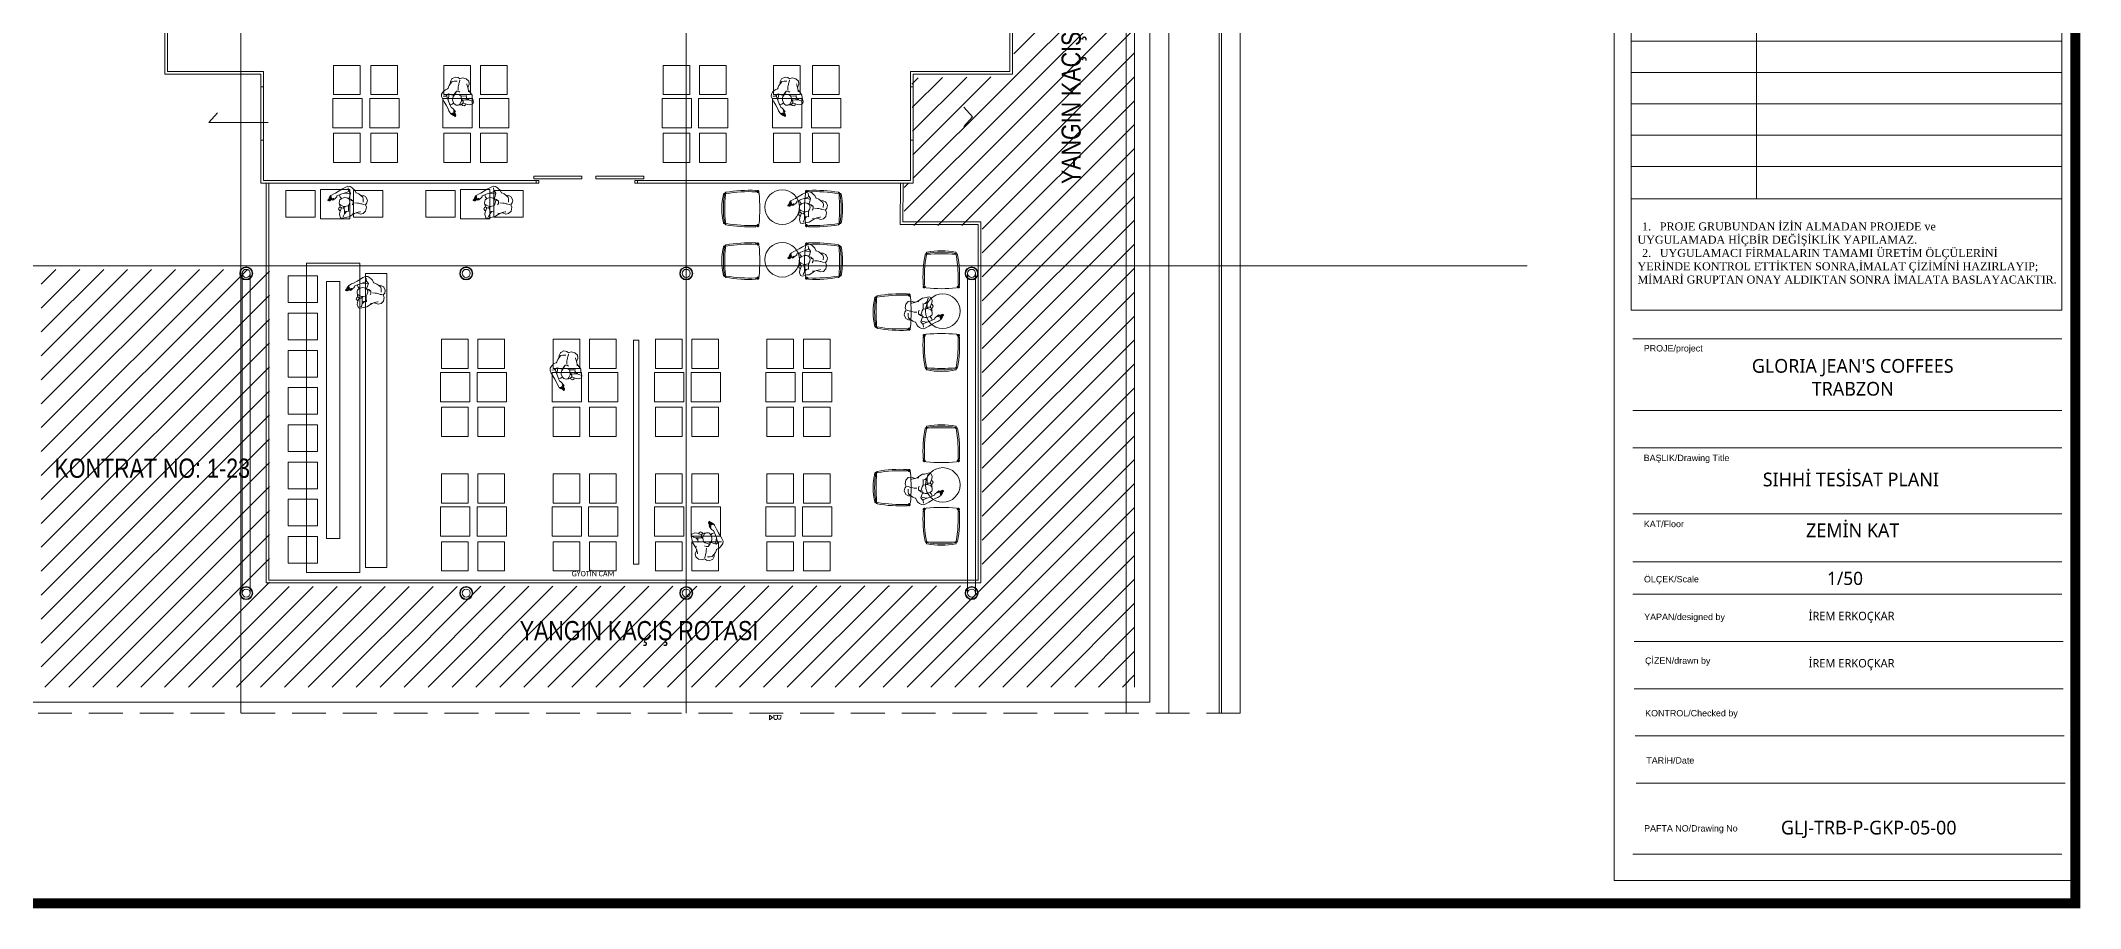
# Model space of a CAD drawing. Header units: millimetres. Extents: x -24 to 530668, y -246875 to -2983.
# Drawn here: x 259409 to 263233, y -120805 to -119177 of the extents above; entities that cross this region are included whole.
import ezdxf
from ezdxf.enums import TextEntityAlignment as Align

# ---------------------------------------------------------------- set-up
doc = ezdxf.new("R2010")
doc.units = ezdxf.units.MM
doc.linetypes.add('DASHED2', pattern=[9.525, 6.35, -3.175])
doc.linetypes.add('HIDDEN', pattern=[0.375, 0.25, -0.125])
doc.layers.get('0').update_dxf_attribs({"lineweight": 20})
for name, color, linetype, lineweight in [('aydınlatma yazı', 1, 'Continuous', 20), ('CAM', 141, 'Continuous', 0), ('t_antet', 24, 'Continuous', 20), ('t_cam', 132, 'Continuous', 20), ('t_tarama', 253, 'Continuous', 5), ('t_yazı', 23, 'Continuous', 25), ('ölçü', 251, 'Continuous', 5)]:
    doc.layers.add(name, color=color, linetype=linetype, lineweight=lineweight)
doc.styles.add('ARIALT', font='arial.ttf', dxfattribs={"height": 10})
doc.styles.get("Standard").update_dxf_attribs({"font": 'times.ttf', "height": 12})
doc.styles.add('text2', font='calibri.ttf', dxfattribs={"width": 0.8})
doc.styles.add('txt_tur_1', font='arial.ttf', dxfattribs={"height": 1.5})
doc.styles.add('Ölçü50', font='calibri.ttf', dxfattribs={"width": 0.7})

# ---------------------------------------------------------------- blocks, each defined once
blk = doc.blocks.new('dada')
for p, q in [((219967.8, -31810.1), (219965.6, -31815.3)), ((219973.4, -31806.9), (219967.8, -31810.1)), ((219980.5, -31807), (219973.4, -31806.9)), ((219984.7, -31810), (219980.5, -31807)), ((219984.3, -31815.6), (219984.6, -31812.1)), ((219988.6, -31808.2), (219984.7, -31810)), ((219993.9, -31808.4), (219988.6, -31808.2)), ((219998.9, -31812.3), (219993.9, -31808.4)), ((219999.7, -31813.2), (219998.9, -31812.3)), ((219954.2, -31838.4), (219950.3, -31846.2)), ((219950.3, -31846.2), (219950.4, -31849.8)), ((219950.4, -31849.8), (219955.8, -31853.3)), ((219954.9, -31845.1), (219953.1, -31845.6)), ((219955.5, -31834.6), (219954.2, -31838.4)), ((219959.4, -31844.5), (219954.9, -31845.1)), ((219961.5, -31828.8), (219955.5, -31834.6)), ((219964.3, -31841.6), (219959.4, -31844.5)), ((219962.8, -31845.2), (219959.4, -31844.5)), ((219964.1, -31826.5), (219961.5, -31828.8)), ((219970.6, -31847.5), (219962.8, -31845.2)), ((219963.6, -31829.8), (219964.1, -31826.5)), ((219964.1, -31826.5), (219966.7, -31822.6)), ((219964.2, -31845.6), (219964.3, -31841.6)), ((219965.9, -31838.1), (219964.3, -31841.6)), ((219965.9, -31838.1), (219965, -31837.7)), ((219965.6, -31815.3), (219966.3, -31821)), ((219970.3, -31839.5), (219965.9, -31838.1)), ((219966.3, -31821), (219966.1, -31823.5)), ((219966.7, -31822.6), (219967.9, -31820.3)), ((219967.9, -31820.3), (219969.4, -31817.1)), ((219969.1, -31849.2), (219968.6, -31852.2)), ((219970.6, -31848), (219969.1, -31849.2)), ((219969.4, -31817.1), (219969.8, -31816.1)), ((219975.3, -31840.4), (219970.3, -31839.5)), ((219971, -31847.2), (219970.6, -31848)), ((219972.2, -31846.3), (219971, -31847.2)), ((219972.2, -31846.3), (219972.9, -31846.5)), ((219972.6, -31847.5), (219972.2, -31849)), ((219972.2, -31849), (219973.4, -31855)), ((219975.1, -31840.7), (219972.6, -31847.5)), ((219978.8, -31839.4), (219975.1, -31840.7)), ((219983.2, -31839.4), (219978.8, -31839.4)), ((219982, -31833.1), (219978.9, -31834)), ((219985.9, -31833.9), (219982, -31833.1)), ((219987.6, -31841.5), (219983.2, -31839.4)), ((219983.4, -31830.6), (219984.4, -31825.3)), ((219984.6, -31817.3), (219984.3, -31815.6)), ((219984.4, -31825.3), (219984.7, -31822.8)), ((219984.6, -31818.7), (219984.6, -31817.3)), ((219984.6, -31820.5), (219984.6, -31818.7)), ((219984.7, -31822.8), (219984.6, -31820.5)), ((219988.1, -31839.2), (219985.7, -31836.9)), ((219988, -31838.6), (219985.9, -31833.9)), ((219989.4, -31844.9), (219987.6, -31841.5)), ((219988.1, -31839.2), (219988, -31838.6)), ((219988.5, -31841.6), (219988.1, -31839.2)), ((219989.1, -31844.1), (219988.5, -31841.6)), ((219993.5, -31842.3), (219988.6, -31843)), ((219994, -31816.3), (219988.8, -31815.1)), ((219988.9, -31851.8), (219989.4, -31847.8)), ((219989.4, -31845.9), (219989.1, -31844.1)), ((219989.4, -31847.8), (219989.4, -31844.9)), ((219999.3, -31842.1), (219993.5, -31842.3)), ((219997.6, -31817.9), (219994, -31816.3)), ((219997, -31853.7), (219997.9, -31845.6)), ((219997, -31853.7), (220000, -31849)), ((219999.7, -31822.2), (219997.6, -31817.9)), ((219997.9, -31845.6), (219997.6, -31842.2)), ((219999.3, -31842.1), (220002.3, -31845.7)), ((220000.9, -31818.5), (219999.7, -31813.2)), ((220001.6, -31826.6), (219999.7, -31822.2)), ((220000, -31849), (220002.3, -31845.7)), ((220000.2, -31823.1), (220000.9, -31818.5)), ((220002.8, -31833), (220001.6, -31826.6)), ((220002.9, -31833.1), (220001.9, -31831.9)), ((220002.3, -31845.7), (220003.5, -31847.3)), ((220006.7, -31835.8), (220002.9, -31833.1)), ((220003.5, -31847.3), (220008, -31848.7)), ((220008.3, -31838.4), (220006.7, -31835.8)), ((220007.4, -31854.5), (220010.8, -31850.1)), ((220010.1, -31841.6), (220008.3, -31838.4)), ((220011.5, -31845.8), (220010.1, -31841.6)), ((220010.8, -31850.1), (220011.5, -31845.8)), ((220010.8, -31850.1), (220010.8, -31850.1)), ((219955.8, -31853.3), (219959.9, -31853.5)), ((219959.9, -31853.5), (219963.5, -31853.2)), ((219963.2, -31854.8), (219963.4, -31853.2)), ((219965.6, -31857.5), (219963.2, -31854.8)), ((219963.5, -31853.2), (219967.3, -31852.8)), ((219968.5, -31857.1), (219965.6, -31857.5)), ((219967.3, -31852.8), (219968.8, -31852.9)), ((219970.3, -31855.5), (219968.5, -31857.1)), ((219968.6, -31852.2), (219970.2, -31855.4)), ((219968.6, -31852.2), (219968.6, -31852.2)), ((219970.2, -31855.4), (219972, -31856.6)), ((219972, -31856.6), (219973.4, -31857.2)), ((219973.4, -31855), (219974.9, -31857.4)), ((219973.4, -31857.2), (219974.3, -31857.1)), ((219974.3, -31857.1), (219974, -31855.9)), ((219974.9, -31857.4), (219976.6, -31858.5)), ((219976.3, -31878.1), (219976.7, -31876.9)), ((219976.4, -31878.4), (219976.3, -31878.1)), ((219976.8, -31878.5), (219976.4, -31878.4)), ((219976.5, -31879.8), (219978.1, -31877.9)), ((219976.6, -31880.4), (219976.5, -31879.8)), ((219976.6, -31858.5), (219980.3, -31859.2)), ((219976.9, -31880.6), (219976.6, -31880.4)), ((219976.7, -31876.9), (219977.5, -31876.1)), ((219977.9, -31877.8), (219976.8, -31878.5)), ((219979.2, -31879.3), (219976.9, -31880.6)), ((219977.5, -31876.1), (219978.5, -31875)), ((219978.7, -31877), (219977.9, -31877.8)), ((219978.1, -31877.9), (219979, -31877.2)), ((219978.5, -31875), (219979.2, -31874.4)), ((219980.1, -31875.8), (219978.7, -31877)), ((219980.1, -31870.4), (219978.8, -31871.8)), ((219978.8, -31871.8), (219978.9, -31872.1)), ((219978.9, -31872.1), (219979.2, -31872.2)), ((219979, -31877.2), (219980.3, -31876.2)), ((219979.2, -31872.2), (219981.2, -31871.8)), ((219979.2, -31874.4), (219980.3, -31873.4)), ((219981, -31877.7), (219979.2, -31879.3)), ((219981.2, -31878.6), (219979.2, -31879.3)), ((219979.4, -31879.5), (219979.2, -31879.3)), ((219981, -31879.2), (219979.4, -31879.5)), ((219981, -31869.8), (219980.1, -31870.4)), ((219982.1, -31874.4), (219980.1, -31875.8)), ((219980.3, -31859.2), (219982.4, -31858.8)), ((219980.3, -31873.4), (219981.5, -31872.2)), ((219980.3, -31876.2), (219981.3, -31875.3)), ((219983.2, -31868.1), (219981, -31869.8)), ((219982.2, -31876.8), (219981, -31877.7)), ((219984.3, -31878.3), (219981, -31879.2)), ((219981.2, -31871.8), (219982.2, -31871.3)), ((219983.5, -31877.4), (219981.2, -31878.6)), ((219981.3, -31875.3), (219982.2, -31874.6)), ((219981.5, -31872.2), (219982.2, -31871.3)), ((219982.2, -31874.6), (219982.1, -31874.4)), ((219982.2, -31871.3), (219982.7, -31870.2)), ((219982.2, -31874.6), (219983.9, -31875.9)), ((219982.2, -31876.8), (219983.9, -31875.9)), ((219982.4, -31858.8), (219985.1, -31857.1)), ((219984.9, -31866.8), (219983.2, -31868.1)), ((219985.2, -31876.8), (219983.5, -31877.4)), ((219983.9, -31875.9), (219986.7, -31877.1)), ((219986.7, -31877.1), (219984.3, -31878.3)), ((219986.8, -31865.9), (219984.9, -31866.8)), ((219985.1, -31857.1), (219988.9, -31851.8)), ((219986, -31876.8), (219985.2, -31876.8)), ((219985.8, -31856.2), (219987.9, -31859.4)), ((219987.9, -31875.9), (219986.7, -31877.1)), ((219988.6, -31865.9), (219986.8, -31865.9)), ((219987.9, -31859.4), (219991.6, -31861.6)), ((219991.2, -31872.7), (219987.9, -31875.9)), ((219988.6, -31865.9), (219991.6, -31861.6)), ((219993.3, -31869.5), (219991.2, -31872.7)), ((219991.6, -31861.6), (219993.2, -31859.7)), ((219993.2, -31859.7), (219997, -31853.7)), ((219993.3, -31869.5), (219998.7, -31863.7)), ((219998.7, -31863.7), (220003.7, -31858.5)), ((220003.7, -31858.5), (220007.4, -31854.5))]:
    blk.add_line(p, q)
blk = doc.blocks.new('grerg')
at = {"linetype": 'Continuous'}
for p, q in [((572358, 241404.8), (572355.5, 241405.4)), ((572414.1, 241404.8), (572416.5, 241405.4)), ((572354.5, 241349.3), (572352, 241349.1)), ((572417.5, 241349.3), (572420, 241349.1))]:
    blk.add_line(p, q, dxfattribs=at)
at = {"ltscale": 55}
for points in [[(572355.3, 241344), (572354.7, 241343.4, -0.414214), (572353.2, 241343.5), (572352.2, 241344.6, -0.414214), (572352.2, 241346), (572352.9, 241346.6)], [(572416.8, 241344), (572417.4, 241343.4, 0.414214), (572418.8, 241343.5), (572419.8, 241344.6, 0.414214), (572419.8, 241346), (572419.2, 241346.6)]]:
    blk.add_lwpolyline(points, format="xyb", dxfattribs=at)
at = {"linetype": 'HIDDEN', "ltscale": 10}
for points in [[(572352.9, 241346.6), (572353.3, 241347, -0.414214), (572354.8, 241347), (572355.8, 241345.9, -0.414214), (572355.7, 241344.5), (572355.3, 241344)], [(572419.2, 241346.6), (572418.7, 241347, 0.414214), (572417.3, 241347), (572416.3, 241345.9, 0.414214), (572416.3, 241344.5), (572416.8, 241344)]]:
    blk.add_lwpolyline(points, format="xyb", dxfattribs=at)
at = {"linetype": 'Continuous'}
for centre, radius, start, end in [((572606.9, 241361.5), 255.2, 170.0911, 182.7802), ((572607.2, 241361.5), 252.9, 170.1326, 182.7686), ((572359.4, 241403.8), 4.18, 110.9054, 157.091), ((572386, 241238.2), 171.8, 80.5769, 99.4231), ((572363.1, 241407.6), 5.17, 163.1821, 179.3659), ((572340, 241408.9), 17.9, 354.6951, 355.9245), ((572358.8, 241407.3), 0.962, 180.4441, 219.2565), ((572359.5, 241408.3), 1.64, 107.4363, 149.6662), ((572359.5, 241408.3), 1.64, 107.4363, 149.6662), ((572358.8, 241407.2), 0.94, 214.988, 253.9401), ((572359.4, 241413.1), 6.85, 263.4445, 275.1592), ((572386, 241282.9), 129.8, 77.9977, 102.0023), ((572386, 241018.8), 388.3, 86.1547, 93.8453), ((572412.7, 241413.1), 6.85, 264.8408, 276.5555), ((572412.5, 241408.3), 1.64, 30.3338, 72.5637), ((572413.2, 241407.2), 0.94, 286.0599, 325.012), ((572409, 241407.6), 5.17, 0.6341, 16.8179), ((572413.2, 241407.3), 0.962, 320.7435, 359.5559), ((572164.9, 241361.5), 252.9, 357.2314, 9.8674), ((572412.7, 241403.8), 4.18, 22.909, 69.0946), ((572432, 241408.9), 17.9, 184.0755, 185.3049), ((572165.2, 241361.5), 255.2, 357.2198, 9.9089), ((572359.1, 241350.1), 7.17, 187.8853, 259.2176), ((572386, 241628), 286.4, 264.3408, 275.6592), ((572412.9, 241350.1), 7.17, 280.7824, 352.1147), ((572412.9, 241350.1), 7.17, 280.7824, 352.1147)]:
    blk.add_arc(centre, radius, start, end, dxfattribs=at)
blk = doc.blocks.new('NEW')
at = {"layer": 't_tarama'}
h = blk.add_hatch(dxfattribs=at)
h.set_pattern_fill('ANSI31', color=256, scale=10)
h.set_pattern_definition([(45, (243526.026, -129410.637), (-22.45064, 22.45064), [])])
h.paths.add_polyline_path([(270636.4, -116078.1), (271064.7, -116078.1), (271064.7, -116673.4), (272401.1, -116671.6), (272401.1, -115996), (272254.7, -115995.7), (272254.7, -115916.1), (272271.3, -115916.1), (272268.9, -115718.6), (272460.3, -115716.1), (272457.9, -115154.4), (272812.5, -115154.8), (272812.5, -115354.6), (272686.8, -115354.6), (272686.8, -116228.1), (272686.8, -116861.9), (270636.4, -116861.9)])
h = blk.add_hatch(dxfattribs=at)
h.set_pattern_fill('ANSI31', color=256, scale=10)
h.set_pattern_definition([(45, (243526.026, -129410.637), (-22.45064, 22.45064), [])])
h.paths.add_polyline_path([(270636.4, -116078.1), (271064.7, -116078.1), (271064.7, -116673.4), (272401.1, -116671.6), (272401.1, -115996), (272254.7, -115995.7), (272254.7, -115916.1), (272271.3, -115916.1), (272268.9, -115718.6), (272460.3, -115716.1), (272457.9, -115154.4), (272812.5, -115154.8), (272812.5, -115354.6), (272686.8, -115354.6), (272686.8, -116228.1), (272686.8, -116861.9), (270636.4, -116861.9)])
for p, q in [((271011, -116910.6, -17966.2), (271011, -113648.4, -17966.2)), ((271846, -116910.6, -17966.2), (271846, -113648.4, -17966.2)), ((272671, -116910.6, -17966.2), (272671, -113648.4, -17966.2)), ((272751, -116910.6, -17966.2), (272751, -113648.4, -17966.2)), ((270868.5, -115711.7), (270868.5, -115155.7, 0)), ((270873.5, -115706.7), (270873.5, -115155.7, 0)), ((272686.8, -116861.9, -17966.2), (272686.8, -115354.6, 0.6)), ((272845.5, -115442.2, -17966.2), (272845.5, -116910.6, -17966.2)), ((272849.5, -115445.2, -17966.2), (272849.5, -116910.6, -17966.2)), ((272884.3, -116910.6, -17966.3), (272884.3, -115467.9, -17967.5)), ((271048.2, -115711.7), (270868.5, -115711.7)), ((270873.5, -115706.7), (271053.2, -115706.7)), ((272383, -115791.9), (272366.5, -115773.8)), ((270950.7, -115802.5), (270967.2, -115784.4)), ((271062.2, -115802.5), (270950.7, -115802.5)), ((272383, -115791.9), (272366.5, -115810.1)), ((271564.7, -115911.1, 0), (271053.2, -115911.1, 0)), ((271058.2, -116666.5, 0), (271058.2, -115916.1, 0)), ((271063.2, -116661.5, 0), (271063.2, -115916.1, 0)), ((272266.3, -115911.1, 0), (271754.7, -115911.1, 0)), ((272247.6, -115916.1, 0), (272247.4, -115993.8, 0)), ((272247.6, -115916.1, 0), (272247.6, -115916.6)), ((272252.6, -115916.1, 0), (272252.4, -115988.8, 0)), ((272247.4, -115993.8, 0), (272393.2, -115994.1, 0)), ((272252.4, -115988.8, 0), (272398.2, -115989.1, 0)), ((272393.2, -115994.1, 0), (272393.2, -116661.5, 0)), ((272398.2, -115989.1, 0), (272398.2, -116666.5, 0)), ((270154.6, -116071.6, -17966.2), (273422.4, -116071.6, -17966.2)), ((272398.2, -116666.5, 0), (271058.2, -116666.5, 0)), ((272393.2, -116661.5, 0), (271063.2, -116661.5, 0)), ((272715, -116890.1, -17966.8), (270590.1, -116890.1, -17966.8)), ((272007.8, -116919.1), (272002.2, -116914.9)), ((272002.2, -116923.4), (272002.2, -116914.9)), ((272007.8, -116919.1), (272002.2, -116923.4))]:
    blk.add_line(p, q, dxfattribs=at)
at = {"layer": 't_tarama', "linetype": 'DASHED2', "ltscale": 10}
blk.add_line((270154.6, -116910.6, -17966.2), (272884.3, -116910.6, -17966.2), dxfattribs=at)
at = {"layer": 't_tarama'}
for points, elevation in [([(272715, -116890.1), (272715, -114247.5)], -17966.8), ([(272266.3, -115911.1), (272266.3, -115706.7)], 0), ([(272271.3, -115916.1), (272271.3, -115711.7)], 0), ([(271048.2, -115916.1), (271564.7, -115916.1)], 0), ([(271564.7, -115911.1), (271564.7, -115915.1)], 0), ([(272266.3, -115911.1), (271754.7, -115911.1)], 0), ([(271754.7, -115911.1), (271754.7, -115915.1)], 0), ([(271754.7, -115916.1), (272271.3, -115916.1)], 0), ([(272247.6, -115916.1), (272252.6, -115916.1)], 0)]:
    blk.add_lwpolyline(points, dxfattribs=dict(at, elevation=elevation))
for points in [[(272658.6, -115149.7), (272452.8, -115149.7), (272452.8, -115706.7)], [(272658.6, -115154.7), (272457.8, -115154.7), (272457.8, -115711.7)], [(271048.2, -115706.7), (271048.2, -115706.7)], [(271048.2, -115706.7), (271048.2, -115706.7)], [(271048.2, -115711.7), (271048.2, -115916.1)], [(271053.2, -115706.7), (271053.2, -115911.1)], [(272266.3, -115706.7), (272452.8, -115706.7)], [(272271.3, -115711.7), (272457.8, -115711.7)], [(271183.2, -115757.3), (271183.2, -115812.3), (271238.2, -115812.3), (271238.2, -115757.3), (271183.2, -115757.3)], [(271252.7, -115757.3), (271252.7, -115812.3), (271307.7, -115812.3), (271307.7, -115757.3), (271252.7, -115757.3)], [(271389.7, -115757.3), (271389.7, -115812.3), (271444.7, -115812.3), (271444.7, -115757.3), (271389.7, -115757.3)], [(271458.2, -115757.3), (271458.2, -115812.3), (271513.2, -115812.3), (271513.2, -115757.3), (271458.2, -115757.3)], [(271800.9, -115757.3), (271800.9, -115812.3), (271855.9, -115812.3), (271855.9, -115757.3), (271800.9, -115757.3)], [(271869.3, -115757.3), (271869.3, -115812.3), (271924.3, -115812.3), (271924.3, -115757.3), (271869.3, -115757.3)], [(272008, -115757.3), (272008, -115812.3), (272063, -115812.3), (272063, -115757.3), (272008, -115757.3)], [(272081, -115757.3), (272081, -115812.3), (272136, -115812.3), (272136, -115757.3), (272081, -115757.3)], [(271215.5, -115928.5), (271160.5, -115928.5), (271160.5, -115983.5), (271215.5, -115983.5), (271215.5, -115928.5)], [(271478, -115928.5), (271423, -115928.5), (271423, -115983.5), (271478, -115983.5), (271478, -115928.5)], [(271013.5, -116685.6), (271013.5, -116085.6)], [(271028.5, -116685.6), (271028.5, -116085.6)], [(271245, -116085.9), (271245, -116637.4), (271285, -116637.4), (271285, -116085.9), (271245, -116085.9)], [(272373.5, -116085.6), (272373.5, -116685.6)], [(272388.5, -116085.6), (272388.5, -116685.6)], [(271171.7, -116100.7), (271171.7, -116583)], [(271196.7, -116100.7), (271171.7, -116100.7)], [(271196.7, -116100.7), (271196.7, -116583)], [(271747.3, -116211.2), (271747.3, -116631.2), (271757.3, -116631.2), (271757.3, -116211.2), (271747.3, -116211.2)], [(271385.4, -116271.4), (271385.4, -116326.4), (271440.4, -116326.4), (271440.4, -116271.4), (271385.4, -116271.4)], [(271453.8, -116271.4), (271453.8, -116326.4), (271508.8, -116326.4), (271508.8, -116271.4), (271453.8, -116271.4)], [(271594.5, -116271.4), (271594.5, -116326.4), (271649.5, -116326.4), (271649.5, -116271.4), (271594.5, -116271.4)], [(271662.9, -116271.4), (271662.9, -116326.4), (271717.9, -116326.4), (271717.9, -116271.4), (271662.9, -116271.4)], [(271786.6, -116271.4), (271786.6, -116326.4), (271841.6, -116326.4), (271841.6, -116271.4), (271786.6, -116271.4)], [(271855, -116271.4), (271855, -116326.4), (271910, -116326.4), (271910, -116271.4), (271855, -116271.4)], [(271995.4, -116271.4), (271995.4, -116326.4), (272050.4, -116326.4), (272050.4, -116271.4), (271995.4, -116271.4)], [(272063.8, -116271.4), (272063.8, -116326.4), (272118.8, -116326.4), (272118.8, -116271.4), (272063.8, -116271.4)], [(271385.4, -116523.8), (271385.4, -116578.8), (271440.4, -116578.8), (271440.4, -116523.8), (271385.4, -116523.8)], [(271453.8, -116523.8), (271453.8, -116578.8), (271508.8, -116578.8), (271508.8, -116523.8), (271453.8, -116523.8)], [(271594.5, -116523.8), (271594.5, -116578.8), (271649.5, -116578.8), (271649.5, -116523.8), (271594.5, -116523.8)], [(271662.9, -116523.8), (271662.9, -116578.8), (271717.9, -116578.8), (271717.9, -116523.8), (271662.9, -116523.8)], [(271786.6, -116523.8), (271786.6, -116578.8), (271841.6, -116578.8), (271841.6, -116523.8), (271786.6, -116523.8)], [(271855, -116523.8), (271855, -116578.8), (271910, -116578.8), (271910, -116523.8), (271855, -116523.8)], [(271995.4, -116523.8), (271995.4, -116578.8), (272050.4, -116578.8), (272050.4, -116523.8), (271995.4, -116523.8)], [(272063.8, -116523.8), (272063.8, -116578.8), (272118.8, -116578.8), (272118.8, -116523.8), (272063.8, -116523.8)], [(271196.7, -116583), (271171.7, -116583)], [(272227.3, -116671.9), (272227.6, -116671.9)]]:
    blk.add_lwpolyline(points, dxfattribs=at)
for points in [[(271185, -115695.3), (271185, -115750.3), (271235, -115750.3), (271235, -115695.3)], [(271254.6, -115695.3), (271254.6, -115750.3), (271304.6, -115750.3), (271304.6, -115695.3)], [(271391.6, -115695.3), (271391.6, -115750.3), (271441.6, -115750.3), (271441.6, -115695.3)], [(271460, -115695.3), (271460, -115750.3), (271510, -115750.3), (271510, -115695.3)], [(271802.8, -115695.3), (271802.8, -115750.3), (271852.8, -115750.3), (271852.8, -115695.3)], [(271871.2, -115695.3), (271871.2, -115750.3), (271921.2, -115750.3), (271921.2, -115695.3)], [(272009.8, -115695.3), (272009.8, -115750.3), (272059.8, -115750.3), (272059.8, -115695.3)], [(272082.9, -115695.3), (272082.9, -115750.3), (272132.9, -115750.3), (272132.9, -115695.3)], [(271048.2, -115735.5), (271053.2, -115735.5), (271053.2, -115835.5), (271048.2, -115835.5)], [(271185, -115822.6), (271185, -115877.6), (271235, -115877.6), (271235, -115822.6)], [(271254.6, -115822.6), (271254.6, -115877.6), (271304.6, -115877.6), (271304.6, -115822.6)], [(271391.6, -115822.6), (271391.6, -115877.6), (271441.6, -115877.6), (271441.6, -115822.6)], [(271460, -115822.6), (271460, -115877.6), (271510, -115877.6), (271510, -115822.6)], [(271802.8, -115822.6), (271802.8, -115877.6), (271852.8, -115877.6), (271852.8, -115822.6)], [(271871.2, -115822.6), (271871.2, -115877.6), (271921.2, -115877.6), (271921.2, -115822.6)], [(272009.8, -115822.6), (272009.8, -115877.6), (272059.8, -115877.6), (272059.8, -115822.6)], [(272082.9, -115822.6), (272082.9, -115877.6), (272132.9, -115877.6), (272132.9, -115822.6)], [(271150.1, -115930.4), (271095.1, -115930.4), (271095.1, -115980.4), (271150.1, -115980.4)], [(271277.5, -115930.4), (271222.5, -115930.4), (271222.5, -115980.4), (271277.5, -115980.4)], [(271412.7, -115930.4), (271357.7, -115930.4), (271357.7, -115980.4), (271412.7, -115980.4)], [(271540, -115930.4), (271485, -115930.4), (271485, -115980.4), (271540, -115980.4)], [(271134.2, -116066.7), (271234.2, -116066.7), (271234.2, -116647), (271134.2, -116647)], [(271099.5, -116140.4), (271154.5, -116140.4), (271154.5, -116090.4), (271099.5, -116090.4)], [(271099.5, -116210.3), (271154.5, -116210.3), (271154.5, -116160.3), (271099.5, -116160.3)], [(271099.5, -116280.1), (271154.5, -116280.1), (271154.5, -116230.1), (271099.5, -116230.1)], [(271387.2, -116209.4), (271387.2, -116264.4), (271437.2, -116264.4), (271437.2, -116209.4)], [(271455.6, -116209.4), (271455.6, -116264.4), (271505.6, -116264.4), (271505.6, -116209.4)], [(271596.3, -116209.4), (271596.3, -116264.4), (271646.3, -116264.4), (271646.3, -116209.4)], [(271664.7, -116209.4), (271664.7, -116264.4), (271714.7, -116264.4), (271714.7, -116209.4)], [(271788.4, -116209.4), (271788.4, -116264.4), (271838.4, -116264.4), (271838.4, -116209.4)], [(271856.8, -116209.4), (271856.8, -116264.4), (271906.8, -116264.4), (271906.8, -116209.4)], [(271997.2, -116209.4), (271997.2, -116264.4), (272047.2, -116264.4), (272047.2, -116209.4)], [(272065.7, -116209.4), (272065.7, -116264.4), (272115.7, -116264.4), (272115.7, -116209.4)], [(271099.5, -116350), (271154.5, -116350), (271154.5, -116300), (271099.5, -116300)], [(271387.2, -116336.8), (271387.2, -116391.8), (271437.2, -116391.8), (271437.2, -116336.8)], [(271455.6, -116336.8), (271455.6, -116391.8), (271505.6, -116391.8), (271505.6, -116336.8)], [(271596.3, -116336.8), (271596.3, -116391.8), (271646.3, -116391.8), (271646.3, -116336.8)], [(271664.7, -116336.8), (271664.7, -116391.8), (271714.7, -116391.8), (271714.7, -116336.8)], [(271788.4, -116336.8), (271788.4, -116391.8), (271838.4, -116391.8), (271838.4, -116336.8)], [(271856.8, -116336.8), (271856.8, -116391.8), (271906.8, -116391.8), (271906.8, -116336.8)], [(271997.2, -116336.8), (271997.2, -116391.8), (272047.2, -116391.8), (272047.2, -116336.8)], [(272065.7, -116336.8), (272065.7, -116391.8), (272115.7, -116391.8), (272115.7, -116336.8)], [(271099.5, -116419.8), (271154.5, -116419.8), (271154.5, -116369.8), (271099.5, -116369.8)], [(271099.5, -116489.7), (271154.5, -116489.7), (271154.5, -116439.7), (271099.5, -116439.7)], [(271387.2, -116461.7), (271387.2, -116516.7), (271437.2, -116516.7), (271437.2, -116461.7)], [(271455.6, -116461.7), (271455.6, -116516.7), (271505.6, -116516.7), (271505.6, -116461.7)], [(271596.3, -116461.7), (271596.3, -116516.7), (271646.3, -116516.7), (271646.3, -116461.7)], [(271664.7, -116461.7), (271664.7, -116516.7), (271714.7, -116516.7), (271714.7, -116461.7)], [(271788.4, -116461.7), (271788.4, -116516.7), (271838.4, -116516.7), (271838.4, -116461.7)], [(271856.8, -116461.7), (271856.8, -116516.7), (271906.8, -116516.7), (271906.8, -116461.7)], [(271997.2, -116461.7), (271997.2, -116516.7), (272047.2, -116516.7), (272047.2, -116461.7)], [(272065.7, -116461.7), (272065.7, -116516.7), (272115.7, -116516.7), (272115.7, -116461.7)], [(271099.5, -116559.5), (271154.5, -116559.5), (271154.5, -116509.5), (271099.5, -116509.5)], [(271099.5, -116559.5), (271154.5, -116559.5), (271154.5, -116509.5), (271099.5, -116509.5)], [(271099.5, -116629.3), (271154.5, -116629.3), (271154.5, -116579.3), (271099.5, -116579.3)], [(271387.2, -116589.1), (271387.2, -116644.1), (271437.2, -116644.1), (271437.2, -116589.1)], [(271455.6, -116589.1), (271455.6, -116644.1), (271505.6, -116644.1), (271505.6, -116589.1)], [(271596.3, -116589.1), (271596.3, -116644.1), (271646.3, -116644.1), (271646.3, -116589.1)], [(271664.7, -116589.1), (271664.7, -116644.1), (271714.7, -116644.1), (271714.7, -116589.1)], [(271788.4, -116589.1), (271788.4, -116644.1), (271838.4, -116644.1), (271838.4, -116589.1)], [(271856.8, -116589.1), (271856.8, -116644.1), (271906.8, -116644.1), (271906.8, -116589.1)], [(271997.2, -116589.1), (271997.2, -116644.1), (272047.2, -116644.1), (272047.2, -116589.1)], [(272065.7, -116589.1), (272065.7, -116644.1), (272115.7, -116644.1), (272115.7, -116589.1)]]:
    blk.add_lwpolyline(points, close=True, dxfattribs=at)
at = {"layer": 't_tarama', "elevation": 0}
for points in [[(272266.3, -115735.6), (272271.3, -115735.6), (272271.3, -115835.6), (272266.3, -115835.6)], [(271569.7, -115911.1), (271569.7, -115916.1), (271564.7, -115916.1), (271564.7, -115911.1)], [(271754.7, -115911.1), (271754.7, -115916.1), (271749.7, -115916.1), (271749.7, -115911.1)]]:
    blk.add_lwpolyline(points, close=True, dxfattribs=at)
at = {"layer": 't_tarama'}
for centre, radius in [((272026, -115961.4), 32.5), ((272026, -116060), 32.5), ((271021, -116085.6), 12.2), ((271021, -116085.6), 11.2), ((271021, -116085.6), 7.5), ((271433.5, -116085.6), 12.2), ((271433.5, -116085.6), 11.2), ((271433.5, -116085.6), 7.5), ((271846, -116085.6), 12.2), ((271846, -116085.6), 11.2), ((271846, -116085.6), 7.5), ((272381, -116085.6), 12.2), ((272381, -116085.6), 11.2), ((272381, -116085.6), 7.5), ((272326.9, -116156.5), 32.5), ((272326.9, -116482.7), 32.5), ((271021, -116685.6), 12.2), ((271021, -116685.6), 11.2), ((271021, -116685.6), 7.5), ((271433.5, -116685.6), 12.2), ((271433.5, -116685.6), 11.2), ((271433.5, -116685.6), 7.5), ((271846, -116685.6), 12.2), ((271846, -116685.6), 11.2), ((271846, -116685.6), 7.5), ((272381, -116685.6), 12.2), ((272381, -116685.6), 11.2), ((272381, -116685.6), 7.5)]:
    blk.add_circle(centre, radius, dxfattribs=at)
for name, p, xscale, rotation in [('dada', (492826.1, -135348.8), -1, 346.7058778140276), ('dada', (493444.3, -135348.8), -1, 346.7058778140276), ('dada', (251616.7, -337361.3), -1, 256.7058778140276), ('dada', (251889.2, -337361.3), -1, 256.7058778140276), ('grerg', (513325.6, 456422), -1, 90), ('dada', (252479.2, -337371.3), -1, 256.7058778140276), ('grerg', (513325.6, 456323.4), -1, 90), ('dada', (252479.2, -337469.9), -1, 256.7058778140276), ('dada', (251650.1, -337530.3), -1, 256.7058778140276), ('grerg', (513609.3, 456227.8), -1, 90), ('dada', (291886.2, 105249.4), -0.9999999999999998, 76.70587781402766), ('dada', (493029.8, -135862.8), -1, 346.7058778140276), ('grerg', (513609.3, 455898.4), -1, 90), ('dada', (291886.2, 104919.1), -0.9999999999999998, 76.70587781402766), ('dada', (50476.1, -96993.5), -0.9999999999999996, 166.7058778140276)]:
    blk.add_blockref(name, p, dxfattribs=dict(at, xscale=xscale, rotation=rotation))
for p, rotation in [((30726.4, 456422), 270), ((30726.4, 456323.4), 270), ((844710.3, 125143.1), 180), ((844710.3, 124816.9), 180)]:
    blk.add_blockref('grerg', p, dxfattribs=dict(at, rotation=rotation))
at = {"layer": 't_tarama', "xscale": -1}
for p in [(844710.3, -357456), (844710.3, -357782.3)]:
    blk.add_blockref('grerg', p, dxfattribs=at)
at = {"layer": 't_tarama', "insert": (272549.7, -115918.1, 0), "char_height": 36, "width": 518.455, "attachment_point": 1, "rotation": 90}
blk.add_mtext('{\\fArial|b0|i0|c162|p34;\\W0.8;YANGIN KAÇIŞ ROTASI}', dxfattribs=at)
at = {"layer": 't_tarama', "char_height": 36, "attachment_point": 1}
for s, insert, width in [('{\\fArial|b0|i0|c238|p34;\\W0.8;KONTRAT NO:\\fArial|b0|i0|c162|p34; 1-23}', (270661.6, -116433.2, 0), 1137.259), ('{\\fArial|b0|i0|c162|p34;\\W0.8;YANGIN KAÇIŞ ROTASI}', (271533.9, -116738, 0), 518.455)]:
    blk.add_mtext(s, dxfattribs=dict(at, insert=insert, width=width))
at = {"layer": 't_tarama', "insert": (271631.2, -116644.1, 0), "char_height": 10, "attachment_point": 1, "style": 'text2'}
blk.add_mtext_dynamic_manual_height_columns('GYOTİN CAM', width=246.367, gutter_width=1, heights=[0], dxfattribs=at)
at = {"layer": 't_tarama', "color": 1, "insert": (272009.4, -116924.9, 0), "char_height": 15, "width": 84.413, "attachment_point": 9, "rotation": 270, "style": 'Ölçü50'}
blk.add_mtext('{\\fLucida Sans Unicode|b0|i0|c162|p34;\\W1;B}', dxfattribs=at)
at = {"layer": 't_tarama', "style": 'txt_tur_1'}
for tag, p in [('19S', (270127.4, -114276.1, -17966.2)), ('20T', (270114, -115101.1, -17966.2)), ('21U', (270114, -116087.1, -17966.2)), ('22V', (270114, -116926.1, -17966.2))]:
    blk.add_attdef(tag, text='', height=30, dxfattribs=at).set_placement(p, align=Align.CENTER)
blk = doc.blocks.new('KAYARK')
at = {"layer": 'CAM', "elevation": 0}
for points in [[(260279.2, -107567.6), (260279.2, -107572.6)], [(260975.8, -107567.6), (260464.2, -107567.6)]]:
    blk.add_lwpolyline(points, dxfattribs=at)
at = {"layer": 't_cam'}
for p, q in [((260279.2, -107567.6, 0), (259762.7, -107567.6, 0)), ((260975.8, -107567.6, 0), (260459.2, -107567.6, 0)), ((260464.2, -107572.6, 0), (260459.2, -107572.6, 0))]:
    blk.add_line(p, q, dxfattribs=at)
at = {"layer": 't_cam', "elevation": 0}
for points in [[(260269.5, -107559.5), (260269.5, -107564.5), (260359.5, -107564.5), (260334.7, -107564.5)], [(260269.5, -107559.5), (260359.5, -107559.5)], [(260359.5, -107564.5), (260359.5, -107559.5)], [(260385.8, -107559.5), (260385.8, -107564.5), (260475.8, -107564.5), (260451, -107564.5)], [(260385.8, -107559.5), (260475.8, -107559.5)], [(260475.8, -107564.5), (260475.8, -107559.5)], [(259757.7, -107572.6), (260279.2, -107572.6)], [(260464.2, -107572.6), (260980.8, -107572.6)]]:
    blk.add_lwpolyline(points, dxfattribs=at)
at = {"layer": 't_cam'}
blk.add_lwpolyline([(260459.2, -107567.6), (260459.2, -107572.6)], dxfattribs=at)

msp = doc.modelspace()

# ---------------------------------------------------------------- linework, layer by layer
at = {"color": 252}
for p, q in [((262359.338, -116971.857, 0), (262359.338, -120752.203, 0)), ((263223.804, -116971.857, 0), (263223.804, -120752.203, 0)), ((262359.338, -120752.203, 0), (263223.804, -120752.203, 0))]:
    msp.add_line(p, q, dxfattribs=at)
at = {"color": 250}
for p, q in [((262625.909, -117478.566, 0), (262625.909, -119473.309, 0)), ((262391.385, -119177.82, 0), (263198.602, -119177.82, 0)), ((262391.385, -119236.415, 0), (263198.602, -119236.415, 0)), ((262391.385, -119295.01, 0), (263198.602, -119295.01, 0)), ((262391.385, -119353.873, 0), (263198.602, -119353.873, 0)), ((262391.385, -119412.468, 0), (263198.602, -119412.468, 0)), ((263198.835, -119736.144, 0), (262394.402, -119736.144, 0)), ((262394.402, -119870.35, 0), (263198.835, -119870.35, 0)), ((263198.835, -119940.406, 0), (262394.402, -119940.406, 0)), ((263198.835, -120064.218, 0), (262394.402, -120064.218, 0)), ((263198.835, -120154.288, 0), (262394.402, -120154.288, 0)), ((263198.835, -120215.485, 0), (262394.402, -120215.485, 0)), ((263200.907, -120304.027, 0), (262396.473, -120304.027, 0)), ((263200.907, -120392.568, 0), (262396.473, -120392.568, 0)), ((263202.978, -120481.11, 0), (262398.545, -120481.11, 0)), ((263205.05, -120569.652, 0), (262400.616, -120569.652, 0)), ((263198.835, -120702.805, 0), (262394.402, -120702.805, 0))]:
    msp.add_line(p, q, dxfattribs=at)
at = {"color": 252, "const_width": 18.492, "elevation": 0}
msp.add_lwpolyline([(257078.621, -120795.298), (257078.621, -116971.857), (263223.804, -116971.857), (263223.804, -120795.298)], close=True, dxfattribs=at)
at = {"color": 250, "elevation": 0}
for points in [[(262391.385, -117478.566), (262391.385, -119682.588), (263198.602, -119682.588), (263198.602, -117478.566)], [(263198.602, -119473.309), (262391.385, -119473.309)]]:
    msp.add_lwpolyline(points, dxfattribs=at)

# ---------------------------------------------------------------- block references
at = {"layer": 'aydınlatma yazı', "color": 2}
msp.add_blockref('KAYARK', (63.959, -11871.168, 0.261), dxfattribs=at)
at = {"layer": 'ölçü', "color": 2}
msp.add_blockref('NEW', (-11226.539, -3527.622, 0.261), dxfattribs=at)

# ---------------------------------------------------------------- texts
at = {"color": 250, "insert": (262403.041, -119575.166, 0), "char_height": 14.94846, "width": 1027.79919, "attachment_point": 4}
msp.add_mtext('\\pi-33.306,l41.912,t41.912;1.^IPROJE GRUBUNDAN İZİN ALMADAN PROJEDE ve \\P\\pi0,l0;UYGULAMADA HİÇBİR DEĞİŞİKLİK YAPILAMAZ.\\P\\pi-33.306,l41.912;2.^IUYGULAMACI FİRMALARIN TAMAMI ÜRETİM ÖLÇÜLERİNİ \\P\\pi0,l0;YERİNDE KONTROL ETTİKTEN SONRA,İMALAT ÇİZİMİNİ HAZIRLAYIP;\\PMİMARİ GRUPTAN ONAY ALDIKTAN SONRA İMALATA BASLAYACAKTIR.', dxfattribs=at)
at = {"color": 7}
for s, insert, char_height, width, attachment_point in [("{\\fLucida Sans Unicode|b0|i0|c162|p34;GLORIA JEAN'S COFFEES\\PTRABZON}", (262806.536, -119808.521, 0), 25.77586, 621.92986, 5), ('{\\fLucida Sans Unicode|b0|i0|c162|p34;ZEMİN KAT}', (262806.536, -120095.367, 0), 25.77586, 621.92986, 5), ('{\\fLucida Sans Unicode|b0|i0|c162|p34;1/50}', (262792.098, -120185.725, 0), 24.82819, 462.99057, 5), ('{\\fLucida Sans Unicode|b0|i0|c162|p34;İREM ERKOÇKAR}', (262724.023, -120258.833, 0), 15.89004, 607.75366, 4), ('{\\fLucida Sans Unicode|b0|i0|c162|p34;İREM ERKOÇKAR}', (262724.023, -120347.429, 0), 15.89004, 607.75366, 4)]:
    msp.add_mtext(s, dxfattribs=dict(at, insert=insert, char_height=char_height, width=width, attachment_point=attachment_point))
at = {"layer": 't_antet', "char_height": 25.77586, "width": 621.92986, "attachment_point": 5}
for s, insert in [('{\\fLucida Sans Unicode|b0|i0|c162|p34;SIHHİ TESİSAT PLANI}', (262803.077, -120000.186, 0)), ('{\\fLucida Sans Unicode|b0|i0|c162|p34;GLJ-TRB-P-GKP-05-00}', (262836.568, -120656.646, 0))]:
    msp.add_mtext(s, dxfattribs=dict(at, insert=insert))
at = {"layer": 't_yazı', "style": 'ARIALT'}
msp.add_text('PAFTA NO/Drawing No', height=11.95631, dxfattribs=at).set_placement((262503.106, -120654.597, 0), align=Align.MIDDLE_CENTER)
for s, insert, char_height, width, attachment_point in [('PROJE/project', (262469.996, -119747.841, 0), 11.95631, 222.38623, 2), ('BAŞLIK/Drawing Title', (262494.946, -119953.509, 0), 11.95631, 222.38623, 2), ('KAT/Floor', (262452.444, -120077.529, 0), 11.9563, 222.38623, 2), ('ÖLÇEK/Scale', (262466.677, -120181.081, 0), 11.95631, 80.76714, 2), ('YAPAN/designed by', (262491.221, -120251.886, 0), 11.95631, 222.38623, 2), ('ÇİZEN/drawn by', (262478.428, -120333.951, 0), 11.95631, 222.38623, 2), ('KONTROL/Checked by', (262417.385, -120432.561, 0), 11.95631, 199.78729, 1), ('TARİH/Date', (262419.456, -120521.103, 0), 11.9563, 199.78729, 1)]:
    msp.add_mtext(s, dxfattribs=dict(at, insert=insert, char_height=char_height, width=width, attachment_point=attachment_point))

doc.saveas('drawing.dxf')
